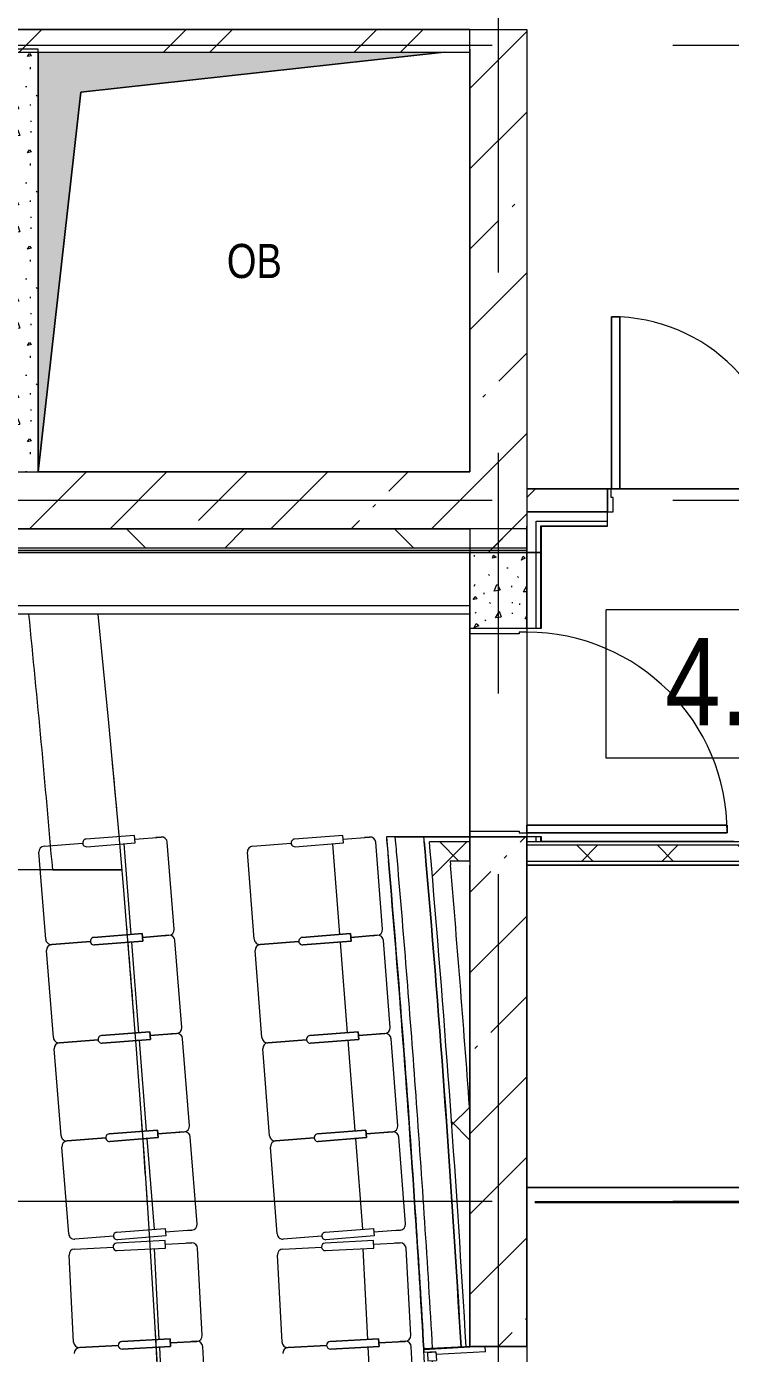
# Model space of a CAD drawing. Header units: millimetres. Extents: x 48966 to 294585, y -43515 to 30344.
# Drawn here: x 234487 to 238202, y 1616 to 8617 of the extents above; entities that cross this region are included whole.
import ezdxf

# ---------------------------------------------------------------- set-up
doc = ezdxf.new("R2010")
doc.units = ezdxf.units.MM
doc.linetypes.add('Осевые', pattern=[6350, 1270, -952.5, 3175, -952.5])
doc.linetypes.add('Сверху', pattern=[793.75, 476.25, -317.5])
for name, color, linetype, lineweight in [('Двери', 7, 'Continuous', 9), ('Дуга', 7, 'Continuous', 9), ('Каркас_Импост', 7, 'Continuous', 9), ('Ломаная', 7, 'Continuous', 9), ('Марки помещений', 7, 'Continuous', 9), ('Мебель', 7, 'Continuous', 9), ('Обобщенные модели', 7, 'Continuous', 9), ('Общие ребра', 7, 'Continuous', 9), ('Ограждение', 7, 'Continuous', 9), ('Окна', 7, 'Continuous', 9), ('Оси-2', 7, 'Осевые', 9), ('Остекление', 7, 'Continuous', 9), ('Панель', 7, 'Continuous', 9), ('Перекрытия', 7, 'Continuous', 9), ('Поручни', 7, 'Continuous', 9), ('Рассадка бельэтаж_альт_dwg-1', 7, 'Continuous', 9), ('Сверху', 7, 'Сверху', 9), ('Стены', 7, 'Continuous', 9), ('Стены-1', 7, 'Continuous', 18), ('Типовые аннотации', 7, 'Continuous', 9), ('Черная _2 сплошная', 7, 'Continuous', 9), ('Штриховка разреза-1', 7, 'Continuous', 9), ('Элементы узлов', 7, 'Continuous', 9), ('Элементы узлов-1', 7, 'Continuous', 5)]:
    doc.layers.add(name, color=color, linetype=linetype, lineweight=lineweight)
doc.styles.add('Arial', font='Arial.ttf', dxfattribs={"width": 0.8, "height": 180})
doc.styles.add('Arial Narrow_1', font='Arial Narrow.ttf', dxfattribs={"height": 460})
pattern_1 = [(45, (108045.05, 0), (-502.8943, 502.8943), []), (45, (108045.05, 762), (-502.8943, 502.8943), [])]
pattern_2 = [(45, (108045.05, 0), (-424.264, 424.264), [600, -100, 20, -100]), (45, (108045.05, 424), (-424.264, 424.264), [])]
pattern_3 = [(315, (108248.25, 20.32), (507.9997, 0), [7.184, -711.236]), (63.435, (108324.45, 76.2), (-0.0009, 508.0002), [11.359, -1124.563]), (90, (108166.97, 60.96), (-508, 508), [10.16, -497.84]), (315, (108045.05, 127), (507.9997, 0), [7.184, -711.236]), (270, (108375.25, 40.64), (508, -508), [6.706, -501.294]), (270, (108258.4, 386.1), (508, -508), [6.706, -501.294]), (45, (108329.53, 441.96), (0, 507.9997), [7.184, -711.236]), (90, (108227.93, 182.9), (-508, 508), [6.706, -501.294]), (90, (108166.97, 259.1), (-508, 508), [6.706, -501.294]), (270, (108324.45, 238.76), (508, -508), [6.706, -501.294]), (45, (108172.05, 426.72), (0, 507.9997), [7.184, -711.236]), (45, (108065.37, 284.48), (0, 507.9997), [7.184, -711.236]), (270, (108055.2, 492.76), (508, -508), [6.706, -501.294]), (315, (108380.33, 406.4), (507.9997, 0), [7.184, -711.236]), (90, (108522.57, 71.1), (-508, 508), [6.706, -501.294]), (315, (108400.65, 137.16), (507.9997, 0), [7.184, -711.236]), (90, (108522.57, 264.16), (-508, 508), [10.16, -497.84]), (90, (108527.65, 436.9), (-508, 508), [6.706, -501.294]), (90, (108420.97, 294.64), (-508, 508), [6.706, -501.294]), (315, (108405.73, 497.84), (507.9997, 0), [7.184, -711.236]), (0, (108522.57, 497.84), (508, 508), [6.706, -501.294]), (315, (108136.5, 508), (507.9997, 0), [7.184, -711.236]), (270, (108278.73, 132.1), (508, -508), [6.706, -501.294]), (0, (108497.17, 172.7), (508, 508), [6.706, -501.294]), (56.31, (108319.37, 5.08), (507.99879, 1016.00085), [18.316, -1813.304]), (315, (108329.53, 20.32), (507.9997, 0), [14.368, -704.052]), (194.036, (108339.69, 10.16), (-1524.00192, -507.99336), [20.945, -2073.593]), (60.255, (108075.53, 45.72), (508.001493, 1015.99859), [40.956, -4054.671]), (293.199, (108095.85, 81.28), (508.006508, -1015.996307), [38.688, -3830.124]), (180, (108111.1, 45.7), (-508, -508), [35.56, -472.44]), (63.435, (108065.37, 213.36), (-0.0009, 508.0002), [22.718, -1113.204]), (315, (108075.53, 233.68), (507.9997, 0), [14.368, -704.052]), (206.565, (108085.69, 223.52), (-508.00066, -508.0002), [22.718, -1113.204]), (66.801, (108431.13, 50.8), (1016.01901, 2539.993042), [38.688, -3830.124]), (296.565, (108446.37, 86.36), (508.0002, -508.00066), [34.078, -1101.845]), (189.462, (108461.61, 55.88), (-2540.002556, -507.985985), [30.901, -3059.143]), (82.875, (108248.25, 248.92), (-0.000517, 507.999884), [40.956, -4054.671]), (315, (108253.33, 289.56), (507.9997, 0), [35.921, -682.5]), (206.565, (108278.73, 264.16), (-508.00066, -508.0002), [34.078, -1101.845]), (71.565, (108420.97, 223.52), (0.00014, 507.99998), [16.064, -1590.373]), (326.31, (108426.05, 238.76), (1016.00085, -507.99879), [18.316, -1813.304]), (194.036, (108441.29, 228.6), (-1524.00192, -507.99336), [20.945, -2073.593]), (60.255, (108212.69, 472.44), (508.001493, 1015.99859), [40.956, -4054.671]), (288.435, (108233, 508), (508.0012, -1015.99951), [32.129, -1574.308]), (189.462, (108243.17, 477.52), (-2540.002556, -507.985985), [30.901, -3059.143]), (63.435, (108085.69, 411.48), (-0.0009, 508.0002), [34.078, -1101.845]), (296.565, (108100.93, 441.96), (508.0002, -508.00066), [34.078, -1101.845]), (180, (108116.17, 411.5), (-508, -508), [30.48, -477.52]), (56.31, (108151.73, 320.04), (507.99879, 1016.00085), [18.316, -1813.304]), (326.31, (108161.89, 335.28), (1016.00085, -507.99879), [18.316, -1813.304]), (191.31, (108177.13, 325.12), (-2031.99947, -508.00241), [25.903, -2564.399]), (63.435, (108324.45, 365.76), (-0.0009, 508.0002), [22.718, -1113.204]), (326.31, (108334.61, 386.08), (1016.00085, -507.99879), [18.316, -1813.304]), (201.801, (108349.85, 375.92), (-1016.00392, -507.992605), [27.357, -2708.307]), (60.255, (108436.21, 416.56), (508.001493, 1015.99859), [40.956, -4054.671]), (288.435, (108456.53, 452.12), (508.0012, -1015.99951), [32.129, -1574.308]), (189.462, (108466.69, 421.64), (-2540.002556, -507.985985), [30.901, -3059.143]), (56.31, (108507.33, 330.2), (507.99879, 1016.00085), [18.316, -1813.304]), (315, (108517.5, 345.44), (507.9997, 0), [14.368, -704.052]), (194.036, (108527.65, 335.28), (-1524.00192, -507.99336), [20.945, -2073.593])]
pattern_4 = [(45, (108045, 0), (-707.107, 707.107), []), (135, (108045, 0), (-707.107, -707.107), [])]

# ---------------------------------------------------------------- blocks, each defined once
blk = doc.blocks.new('Дверь - Полуторная_001 - ДВ19_21-15-6256131-План 4-го этажа на отм_ _6_600')
at = {"layer": 'Двери'}
for p, q in [((-684, 969), (-729, 969)), ((-729, 969), (-729, 60)), ((-684, 60), (-684, 969)), ((684, 60), (684, 609)), ((684, 609), (729, 609)), ((729, 609), (729, 60)), ((-729, 60), (-684, 60)), ((729, 60), (684, 60))]:
    blk.add_line(p, q, dxfattribs=at)
for centre, radius, start, end in [((-729, 60), 909, 360, 90), ((729, 60), 549, 90, 180)]:
    blk.add_arc(centre, radius, start, end, dxfattribs=at)
at = {"layer": 'Каркас_Импост'}
for p, q in [((-730, 60), (-750, 60)), ((-750, 60), (-750, -60)), ((-730, 15), (-730, 60)), ((-720, 15), (-730, 15)), ((-720, -60), (-720, 15)), ((730, 15), (720, 15)), ((720, 15), (720, -60)), ((750, 60), (730, 60)), ((730, 60), (730, 15)), ((750, -60), (750, 60)), ((-750, -60), (-720, -60)), ((720, -60), (750, -60))]:
    blk.add_line(p, q, dxfattribs=at)
at = {"layer": 'Панель'}
for p, q in [((-729, 969), (-684, 969)), ((-729, 60), (-729, 969)), ((-684, 969), (-684, 60)), ((684, 609), (684, 60)), ((729, 609), (684, 609)), ((729, 60), (729, 609)), ((-684, 60), (-729, 60)), ((684, 60), (729, 60))]:
    blk.add_line(p, q, dxfattribs=at)
blk = doc.blocks.new('170_ОтверстиеПрямоугольноеВертикальное - 170_ОтверстиеПрямоугольноеВертикальное-5688906-План 4-го этажа на отм_ _6_600')
at = {"layer": 'Обобщенные модели'}
for p, q in [((-1138.9, -1115), (-1138.9, 1100)), ((1138.9, 1115), (1138.9, -1115)), ((1138.9, -1115), (-1138.9, -1115))]:
    blk.add_line(p, q, dxfattribs=at)
blk = doc.blocks.new('Зрительские места_балкон1 - Зрительские места_балкон1-6286681-План 4-го этажа на отм_ _6_600')
at = {"layer": 'Мебель'}
for p, q in [((0, -275), (0, -3092.9)), ((-1837.1, -1800), (-2567.6, -1800)), ((-2201.6, -1800), (-2567.6, -1800)), ((-2201.6, -1800), (-1837.1, -1800))]:
    blk.add_line(p, q, dxfattribs=at)
for centre, start, end in [((-93841, -9650), 4.89611, 5.740424), ((-93841, -9650), 4.89611, 5.740424), ((-93475, -9650), 354.25984, 5.740396), ((-93475, -9650), 5.09889, 5.267606), ((-93475, -9650), 4.424105, 4.711648), ((-93475, -9650), 3.79153, 4.077388), ((-93475, -9650), 3.159222, 3.441951)]:
    blk.add_arc(centre, 91975, start, end, dxfattribs=at)
blk = doc.blocks.new('Ограждение - Ограждение-6440684-План 4-го этажа на отм_ _6_600')
at = {"layer": 'Поручни'}
for p, q in [((130685.5, 2415.5), (129125.7, 2415.5)), ((129125.7, 2411.5), (129125.7, 2415.5)), ((129125.7, 2411.5), (130700.7, 2411.5))]:
    blk.add_line(p, q, dxfattribs=at)
blk = doc.blocks.new('Фрамуга - 1400 x 1000 мм-7173681-План 4-го этажа на отм_ _6_600')
at = {"layer": 'Каркас_Импост'}
for p, q in [((-706.35, 162), (-734.487, 162)), ((-706.35, 162), (-706.35, -98.55)), ((630.15, 162), (661.9, 162)), ((630.15, -98.55), (630.15, 162)), ((-719.05, -98.55), (-674.6, -98.55)), ((-719.05, -143), (-719.05, -98.55)), ((-719.05, -98.55), (-706.35, -98.55)), ((-719.05, -98.55), (-719.05, -162)), ((-674.6, -143), (-674.6, -98.55)), ((598.4, -143), (598.4, -98.55)), ((642.85, -98.55), (598.4, -98.55)), ((630.15, -98.55), (642.85, -98.55)), ((642.85, -143), (642.85, -98.55)), ((642.85, -98.55), (642.85, -162)), ((-738.1, -162), (-719.05, -162)), ((-719.05, -143), (-674.6, -143)), ((642.85, -143), (598.4, -143)), ((661.9, -162), (642.85, -162))]:
    blk.add_line(p, q, dxfattribs=at)
at = {"layer": 'Остекление'}
blk.add_line((-674.6, -120.775), (598.4, -120.775), dxfattribs=at)
blk = doc.blocks.new('Дверь - Однопольная - ДВ13__21х11-8184611-План 4-го этажа на отм_ _6_600')
at = {"layer": 'Двери'}
for p, q in [((-529, -150), (-489, -150)), ((-529, -1208), (-529, -150)), ((-489, -150), (-489, -1208)), ((-489, -1208), (-529, -1208))]:
    blk.add_line(p, q, dxfattribs=at)
blk.add_arc((-529, -150), 1058, 270, 0, dxfattribs=at)
at = {"layer": 'Каркас_Импост'}
for p, q in [((-550, 150), (-520, 150)), ((-550, -150), (-550, 150)), ((-520, 150), (-520, -110)), ((520, 150), (550, 150)), ((520, -110), (520, 150)), ((550, 150), (550, -150)), ((-530, -110), (-530, -150)), ((-520, -110), (-530, -110)), ((530, -110), (520, -110)), ((530, -150), (530, -110)), ((-530, -150), (-550, -150)), ((550, -150), (530, -150))]:
    blk.add_line(p, q, dxfattribs=at)
at = {"layer": 'Панель'}
for p, q in [((-489, -150), (-529, -150)), ((-529, -150), (-529, -1208)), ((-489, -1208), (-489, -150)), ((-529, -1208), (-489, -1208))]:
    blk.add_line(p, q, dxfattribs=at)
blk = doc.blocks.new('M_Дверь-Проем - 1500 x 2100 mm-7291023-План 4-го этажа на отм_ _6_600')
at = {"layer": 'Сверху'}
for p, q in [((-758.2, 150), (741.8, 150)), ((-758.2, -150), (741.8, -150))]:
    blk.add_line(p, q, dxfattribs=at)
blk = doc.blocks.new('Рассадка бельэтаж_альт_dwg_Сидения_бельэтаж_dwg-6688605-План 4-го этажа на отм_ _6_600-7290137-План 4-го этажа на отм_ _6_600')
at = {"layer": 'Дуга'}
for centre, start, end in [((11575.2, 16821.4), 94.46829, 274.46829), ((12675.2, 16821.4), 94.46829, 274.46829), ((11615.7, 16302.9), 94.46829, 274.46829), ((11615.7, 16302.9), 94.46829, 274.46829), ((12715.7, 16302.9), 94.46829, 274.46829), ((12715.7, 16302.9), 94.46829, 274.46829), ((11656.2, 15784.5), 94.46829, 274.46829), ((11656.2, 15784.5), 94.46829, 274.46829), ((12756.2, 15784.5), 94.46829, 274.46829), ((12756.2, 15784.5), 94.46829, 274.46829), ((11696.7, 15266.1), 94.46829, 274.46829), ((11696.7, 15266.1), 94.46829, 274.46829), ((12796.7, 15266.1), 94.46829, 274.46829), ((12796.7, 15266.1), 94.46829, 274.46829), ((11735.5, 14690), 93.00576, 273.00576), ((11737.3, 14747.7), 94.46829, 274.46829), ((12835.5, 14690), 93.00576, 273.00576), ((12837.3, 14747.7), 94.46829, 274.46829), ((11762.8, 14170.7), 93.00576, 273.00576), ((11762.8, 14170.7), 93.00576, 273.00576), ((12862.8, 14170.7), 93.00576, 273.00576), ((12862.8, 14170.7), 93.00576, 273.00576)]:
    blk.add_arc(centre, 20, start, end, dxfattribs=at)
at = {"layer": 'Ломаная'}
for p, q in [((11352, 16803.9), (11555.3, 16819.8)), ((11772.8, 16816.7), (11810.2, 16338.2)), ((12037.6, 16366), (12001.8, 16824.6)), ((12452, 16803.9), (12655.3, 16819.8)), ((12872.8, 16816.7), (12910.2, 16338.2)), ((13137.6, 16366), (13101.8, 16824.6)), ((11360.3, 16313.1), (11324.4, 16771.7)), ((12460.3, 16313.1), (12424.4, 16771.7)), ((11400.8, 15794.7), (11365, 16253.3)), ((11813.3, 16298.3), (11850.7, 15819.8)), ((12078.1, 15847.6), (12042.3, 16306.2)), ((12500.8, 15794.7), (12465, 16253.3)), ((12913.3, 16298.3), (12950.7, 15819.8)), ((13178.1, 15847.6), (13142.3, 16306.2)), ((11853.8, 15779.9), (11891.2, 15301.4)), ((12118.7, 15329.2), (12082.8, 15787.8)), ((12953.8, 15779.9), (12991.2, 15301.4)), ((13218.7, 15329.2), (13182.8, 15787.8)), ((11441.3, 15276.2), (11405.5, 15734.8)), ((12541.3, 15276.2), (12505.5, 15734.8)), ((12159.2, 14810.8), (12123.3, 15269.4)), ((13259.2, 14810.8), (13223.3, 15269.4)), ((11481.8, 14757.8), (11446, 15216.4)), ((11894.3, 15261.5), (11931.7, 14782.9)), ((12581.8, 14757.8), (12546, 15216.4)), ((12994.3, 15261.5), (13031.7, 14782.9)), ((11717.3, 14746.1), (11514.1, 14730.3)), ((12817.3, 14746.1), (12614.1, 14730.3)), ((11507.7, 14187.3), (11483.6, 14646.7)), ((11511.9, 14678.2), (11715.5, 14688.9)), ((11932.9, 14680.3), (11958, 14201)), ((12186.2, 14223), (12162, 14682.3)), ((12607.7, 14187.3), (12583.6, 14646.7)), ((12611.9, 14678.2), (12815.5, 14688.9)), ((13032.9, 14680.3), (13058, 14201)), ((13286.2, 14223), (13262, 14682.3)), ((11960.1, 14161), (11985.3, 13681.7)), ((12213.4, 13703.7), (12189.3, 14163.1)), ((13060.1, 14161), (13085.3, 13681.7)), ((13313.4, 13703.7), (13289.3, 14163.1))]:
    blk.add_line(p, q, dxfattribs=at)
at = {"layer": 'Ломаная', "flags": 128}
for points in [[(11576.8, 16801.4), (11831.8, 16821.4), (11828.7, 16861.2), (11573.6, 16841.3)], [(11830.3, 16841.3), (11969.6, 16852.2), (11942, 16850)], [(12676.8, 16801.4), (12931.8, 16821.4), (12928.7, 16861.2), (12673.6, 16841.3)], [(12930.3, 16841.3), (13069.6, 16852.2), (13042, 16850)], [(11735.7, 14767.6), (11990.8, 14787.6), (11993.9, 14747.7), (11738.8, 14727.8)], [(12104.1, 14776.4), (12131.6, 14778.5), (11992.3, 14767.6)], [(12835.7, 14767.6), (13090.8, 14787.6), (13093.9, 14747.7), (12838.8, 14727.8)], [(13204.1, 14776.4), (13231.6, 14778.5), (13092.3, 14767.6)], [(11736.6, 14670), (11992, 14683.4), (11989.9, 14723.4), (11734.5, 14710)], [(11991, 14703.4), (12130.5, 14710.7), (12102.9, 14709.3)], [(12836.6, 14670), (13092, 14683.4), (13089.9, 14723.4), (12834.5, 14710)], [(13091, 14703.4), (13230.5, 14710.7), (13202.9, 14709.3)]]:
    blk.add_lwpolyline(points, dxfattribs=at)
for points in [[(11869.2, 16342.8), (11614.2, 16322.9), (11869.2, 16342.8), (11872.3, 16302.9), (11617.3, 16283), (11872.3, 16302.9)], [(12010.1, 16333.8), (11982.5, 16331.6), (12010.1, 16333.8), (11870.8, 16322.9)], [(12969.2, 16342.8), (12714.2, 16322.9), (12969.2, 16342.8), (12972.3, 16302.9), (12717.3, 16283), (12972.3, 16302.9)], [(13110.1, 16333.8), (13082.5, 16331.6), (13110.1, 16333.8), (12970.8, 16322.9)], [(11595.8, 16301.4), (11392.5, 16285.5)], [(12695.8, 16301.4), (12492.5, 16285.5)], [(11909.7, 15824.4), (11654.7, 15804.5), (11909.7, 15824.4), (11912.8, 15784.5), (11657.8, 15764.6), (11912.8, 15784.5)], [(13009.7, 15824.4), (12754.7, 15804.5), (13009.7, 15824.4), (13012.8, 15784.5), (12757.8, 15764.6), (13012.8, 15784.5)], [(11636.3, 15783), (11433, 15767.1)], [(12050.6, 15815.3), (12023.1, 15813.2), (12050.6, 15815.3), (11911.3, 15804.5)], [(12736.3, 15783), (12533, 15767.1)], [(13150.6, 15815.3), (13123.1, 15813.2), (13150.6, 15815.3), (13011.3, 15804.5)], [(11676.8, 15264.6), (11473.6, 15248.7)], [(11950.2, 15306), (11695.2, 15286), (11950.2, 15306), (11953.4, 15266.1), (11698.3, 15246.2), (11953.4, 15266.1)], [(12091.1, 15296.9), (12063.6, 15294.8), (12091.1, 15296.9), (11951.8, 15286)], [(12776.8, 15264.6), (12573.6, 15248.7)], [(13050.2, 15306), (12795.2, 15286), (13050.2, 15306), (13053.4, 15266.1), (12798.3, 15246.2), (13053.4, 15266.1)], [(13191.1, 15296.9), (13163.6, 15294.8), (13191.1, 15296.9), (13051.8, 15286)], [(11539.2, 14159), (11742.8, 14169.6)], [(12019.3, 14164.1), (11763.8, 14150.7), (12019.3, 14164.1), (12017.2, 14204.1), (11761.7, 14190.7), (12017.2, 14204.1)], [(12018.3, 14184.1), (12157.8, 14191.4), (12130.2, 14190), (12157.8, 14191.4)], [(12639.2, 14159), (12842.8, 14169.6)], [(13119.3, 14164.1), (12863.8, 14150.7), (13119.3, 14164.1), (13117.2, 14204.1), (12861.7, 14190.7), (13117.2, 14204.1)], [(13118.3, 14184.1), (13257.8, 14191.4), (13230.2, 14190), (13257.8, 14191.4)]]:
    blk.add_lwpolyline(points, close=True, dxfattribs=at)
at = {"layer": 'Ломаная'}
for centre, start, end in [((11354.4, 16774), 94.46829, 184.46829), ((11971.9, 16822.3), 4.46829, 94.46829), ((12454.4, 16774), 94.46829, 184.46829), ((13071.9, 16822.3), 4.46829, 94.46829), ((12007.7, 16363.7), 274.46829, 4.46829), ((12012.4, 16303.9), 4.46829, 94.46829), ((13107.7, 16363.7), 274.46829, 4.46829), ((13112.4, 16303.9), 4.46829, 94.46829), ((11390.2, 16315.4), 184.46829, 274.46829), ((11394.9, 16255.6), 94.46829, 184.46829), ((12490.2, 16315.4), 184.46829, 274.46829), ((12494.9, 16255.6), 94.46829, 184.46829), ((12048.2, 15845.3), 274.46829, 4.46829), ((13148.2, 15845.3), 274.46829, 4.46829), ((11430.7, 15797), 184.46829, 274.46829), ((11435.4, 15737.2), 94.46829, 184.46829), ((12052.9, 15785.4), 4.46829, 94.46829), ((12530.7, 15797), 184.46829, 274.46829), ((12535.4, 15737.2), 94.46829, 184.46829), ((13152.9, 15785.4), 4.46829, 94.46829), ((11471.2, 15278.6), 184.46829, 274.46829), ((12088.8, 15326.8), 274.46829, 4.46829), ((12093.4, 15267), 4.46829, 94.46829), ((12571.2, 15278.6), 184.46829, 274.46829), ((13188.8, 15326.8), 274.46829, 4.46829), ((13193.4, 15267), 4.46829, 94.46829), ((11475.9, 15218.8), 94.46829, 184.46829), ((12575.9, 15218.8), 94.46829, 184.46829), ((12129.3, 14808.4), 274.46829, 4.46829), ((13229.3, 14808.4), 274.46829, 4.46829), ((11511.7, 14760.2), 184.46829, 274.46829), ((12132.1, 14680.8), 3.00576, 93.00576), ((12611.7, 14760.2), 184.46829, 274.46829), ((13232.1, 14680.8), 3.00576, 93.00576), ((11513.5, 14648.3), 93.00576, 183.00576), ((12613.5, 14648.3), 93.00576, 183.00576), ((12156.2, 14221.4), 273.00576, 3.00576), ((13256.2, 14221.4), 273.00576, 3.00576), ((11537.6, 14188.9), 183.00576, 273.00576), ((11540.8, 14129), 93.00576, 183.00576), ((12159.4, 14161.5), 3.00576, 93.00576), ((12637.6, 14188.9), 183.00576, 273.00576), ((12640.8, 14129), 93.00576, 183.00576), ((13259.4, 14161.5), 3.00576, 93.00576)]:
    blk.add_arc(centre, 30, start, end, dxfattribs=at)
blk = doc.blocks.new('Рассадка бельэтаж_альт_dwg-7290136-План 4-го этажа на отм_ _6_600')
blk.add_blockref('Рассадка бельэтаж_альт_dwg_Сидения_бельэтаж_dwg-6688605-План 4-го этажа на отм_ _6_600-7290137-План 4-го этажа на отм_ _6_600', (223009, -12211.7))
blk = doc.blocks.new('Марка помещения_Р - Марка помещения-4575829-План 4-го этажа на отм_ _6_600')
at = {"layer": 'Марки помещений'}
for p, q in [((-4.79375, -1.95625), (-4.79375, 1.95625)), ((4.79375, 1.95625), (-4.79375, 1.95625)), ((4.79375, -1.95625), (4.79375, 1.95625)), ((4.79375, -1.95625), (-4.79375, -1.95625))]:
    blk.add_line(p, q, dxfattribs=at)

msp = doc.modelspace()

# ---------------------------------------------------------------- hatches: boundary and pattern name
at = {"layer": 'Штриховка разреза-1'}
h = msp.add_hatch(dxfattribs=at)
h.set_pattern_fill('FP_2', color=256, style=0, pattern_type=2)
h.set_pattern_definition(pattern_1)
h.paths.add_polyline_path([(233826.9, 8482.1), (236826.7, 8482.1), (236826.7, 8602.1), (231128.7, 8602.1), (231126.7, 8482.1)], flags=0)
h = msp.add_hatch(dxfattribs=at)
h.set_pattern_fill('FP_4', color=256, style=0, pattern_type=2)
h.set_pattern_definition(pattern_2)
h.paths.add_polyline_path([(236826.7, -15982.9), (237126.7, -15982.9), (237126.7, -13207.9), (236826.7, -13207.9), (236826.7, -15782.9)], flags=0)
h.paths.add_polyline_path([(237126.7, 5842.1), (237126.7, 8602.1), (236826.7, 8602.1), (236826.7, 5842.1), (236996.5, 5842.1)], flags=0)
h = msp.add_hatch(dxfattribs=at)
h.set_pattern_fill('FP_18', color=256, style=0, pattern_type=2)
h.set_pattern_definition(pattern_3)
h.paths.add_polyline_path([(234348.8, 6267.1), (234548.8, 6267.1), (234548.8, 8497.1), (234348.8, 8497.1), (234348.8, 8329.3)], flags=0)
h = msp.add_hatch(dxfattribs=at)
h.set_pattern_fill('FP_4', color=256, style=0, pattern_type=2)
h.set_pattern_definition(pattern_2)
h.paths.add_polyline_path([(236543.7, 5967.1), (236826.7, 5967.1), (236826.7, 6267.1), (226422.2, 6267.1), (226422.2, 5967.1), (235638.1, 5967.1)], flags=0)
h.paths.add_polyline_path([(222054.4, 5967.1), (222446.7, 5967.1), (222446.7, 6267.1), (216669.7, 6267.1), (216669.7, 5967.1), (221148.8, 5967.1)], flags=0)
h = msp.add_hatch(dxfattribs=at)
h.set_pattern_fill('FP_2', color=256, style=0, pattern_type=2)
h.set_pattern_definition(pattern_1)
h.paths.add_polyline_path([(237449.3, 6057.1), (237552.2, 6057.1), (237552.2, 6177.1), (237126.7, 6177.1), (237126.7, 6057.1)], flags=0)
h.paths.add_polyline_path([(239052.2, 6057.1), (239468.5, 6057.1), (239429.6, 6177.1), (239052.2, 6177.1), (239052.2, 6081.8)], flags=0)
h = msp.add_hatch(dxfattribs=at)
h.set_pattern_fill('FP_3', color=256, style=0, pattern_type=2)
h.set_pattern_definition(pattern_4)
h.paths.add_polyline_path([(235638.1, 5867.1), (237126.7, 5867.1), (237126.7, 5967.1), (226422.2, 5967.1), (226422.2, 5867.1), (233826.9, 5867.1)], flags=0)
h.paths.add_polyline_path([(212550.1, 5867.1), (212550.1, 5967.1), (212526.7, 5967.1), (212526.7, 5867.1)], flags=0)
h.paths.add_polyline_path([(217526.4, 5867.1), (222446.7, 5867.1), (222446.7, 5967.1), (216669.7, 5967.1), (216669.7, 5867.1)], flags=0)
h = msp.add_hatch(dxfattribs=at)
h.set_pattern_fill('FP_18', color=256, style=0, pattern_type=2)
h.set_pattern_definition(pattern_3)
h.paths.add_polyline_path([(236826.7, 5442.1), (237126.7, 5442.1), (237126.7, 5841.1), (236826.7, 5841.1), (236826.7, 5516.1)], flags=0)
h = msp.add_hatch(dxfattribs=at)
h.set_pattern_fill('FP_3', color=256, style=0, pattern_type=2)
h.set_pattern_definition(pattern_4)
h.paths.add_polyline_path([(236621.6, 4215.1), (236826.7, 4215.1), (236826.7, 4315.1), (236612.9, 4315.1), (236617.2, 4265.1)], flags=0)
h = msp.add_hatch(dxfattribs=at)
h.set_pattern_fill('FP_5', color=256, style=0, pattern_type=2)
h.set_pattern_definition([(45, (108045.05, 0), (-212.13203, 212.13203), []), (135, (108045.05, 0), (-212.13203, -212.13203), [])])
h.paths.add_polyline_path([(239939.6, 4212.1), (240002.1, 4212.1), (239980.1, 4297.1), (239653.1, 4297.1), (239653.1, 4212.1), (239713.2, 4212.1)], flags=0)
h.paths.add_polyline_path([(237126.7, 4212.1), (238753.1, 4212.1), (238753.1, 4297.1), (237126.7, 4297.1)], flags=0)
h = msp.add_hatch(dxfattribs=at)
h.set_pattern_fill('FP_3', color=256, style=0, pattern_type=2)
h.set_pattern_definition(pattern_4)
h.paths.add_polyline_path([(236721.9, -11580.9), (236787.7, -10774), (236826.7, -10246.4), (236826.7, -10090.2), (236738, -10090.2), (236682.8, -10835.8), (236621.6, -11580.9)], flags=0)
h.paths.add_polyline_path([(236692.4, 4192.1), (236723.9, 4192.1), (236721.9, 4215.1), (236621.6, 4215.1), (236623.5, 4192.1), (236667.4, 4192.1)], flags=0)
h = msp.add_hatch(dxfattribs=at)
h.set_pattern_fill('FP_3', color=256, style=0, pattern_type=2)
h.set_pattern_definition(pattern_4)
h.paths.add_polyline_path([(236826.7, -10090.2), (236826.7, -9017.9), (236806.6, -9017.9), (236767.4, -9650.2), (236738, -10090.2)], flags=0)
h.paths.add_polyline_path([(236977.2, -7623.3), (236977.4, -7617.9), (236877.3, -7618.2)], flags=0)
h.paths.add_polyline_path([(237054.7, -4815.4), (237054.7, -4812.9), (236954.7, -4813.4)], flags=0)
h.paths.add_polyline_path([(236806.7, 1650.7), (236826.7, 1652.1), (236826.7, 2874.2), (236792.6, 3347.2), (236723.9, 4192.1), (236623.5, 4192.1), (236692.4, 3345.6), (236753.5, 2498.4), (236806.6, 1652.1)], flags=0)
at = {"layer": 'Элементы узлов'}
h = msp.add_hatch(dxfattribs=at)
h.set_pattern_fill('FP_4', color=256, style=0, pattern_type=2)
h.set_pattern_definition(pattern_2)
h.paths.add_polyline_path([(237126.7, -11705.9), (237126.7, -9017.9), (236826.7, -9017.9), (236826.7, -11705.9), (236996.5, -11705.9)], flags=0)
h.paths.add_polyline_path([(237126.7, -7617.9), (237126.7, -6312.9), (236826.7, -6312.9), (236826.7, -7617.9)], flags=0)
h.paths.add_polyline_path([(236826.7, -4812.9), (237126.7, -4812.9), (237126.7, -2549.5), (236826.7, -2549.5), (236826.7, -4031.6)], flags=0)
h.paths.add_polyline_path([(236826.7, -1052.9), (237126.7, -1052.9), (237126.7, 252.1), (236826.7, 252.1), (236826.7, -660.5)], flags=0)
h.paths.add_polyline_path([(236826.7, 1652.1), (237126.7, 1652.1), (237126.7, 4342.1), (236826.7, 4342.1), (236826.7, 2710.7)], flags=0)
at = {"layer": 'Элементы узлов-1'}
msp.add_hatch(color=256, dxfattribs=at).paths.add_polyline_path([(234548.8, 6267.1), (234774.2, 8271.7), (236690.1, 8482.1), (234548.8, 8482.1), (234548.8, 6485.3)], flags=0)

# ---------------------------------------------------------------- linework, layer by layer
at = {"layer": 'Общие ребра'}
for p, q in [((236826.7, 8602.1), (231128.7, 8602.1)), ((236826.7, 8592.1), (236826.7, 8602.1)), ((236826.7, 8492.1), (236826.7, 8592.1)), ((236826.7, 8482.1), (236826.7, 8492.1)), ((234348.8, 6267.1), (234548.8, 6267.1)), ((237126.7, 6177.1), (237126.7, 6057.1)), ((237552.2, 6177.1), (237128.7, 6177.1)), ((237126.7, 6057.1), (237552.2, 6057.1)), ((237552.2, 6057.1), (237126.7, 6057.1)), ((226422.2, 5967.1), (236826.7, 5967.1)), ((236826.7, 5967.1), (226422.2, 5967.1)), ((237126.7, 6007.1), (237126.7, 5980.1)), ((237126.7, 5842.1), (237126.7, 5980.1)), ((237126.7, 5980.1), (237126.7, 5842.1)), ((237176.7, 6007.1), (237552.2, 6007.1)), ((237176.7, 5982.1), (237176.7, 6007.1)), ((237176.7, 5980.1), (237176.7, 5982.1)), ((237176.7, 5842.1), (237176.7, 5980.1)), ((237201.7, 5982.1), (237552.2, 5982.1)), ((237201.7, 5980.1), (237201.7, 5982.1)), ((237201.7, 5842.1), (237201.7, 5980.1)), ((226422.2, 5867.1), (236826.7, 5867.1)), ((226422.2, 5855.1), (236826.7, 5855.1)), ((226422.2, 5843.1), (236826.7, 5843.1)), ((226422.2, 5841.1), (236826.7, 5841.1)), ((236826.7, 5867.1), (237126.7, 5867.1)), ((236826.7, 5855.1), (237126.7, 5855.1)), ((236826.7, 5843.1), (237126.7, 5843.1)), ((236826.7, 5563.1), (236826.7, 5841.1)), ((236826.7, 5841.1), (237126.7, 5841.1)), ((237176.7, 5442.1), (237176.7, 5842.1)), ((237201.7, 5442.1), (237201.7, 5842.1)), ((226422.2, 5563.1), (236826.7, 5563.1)), ((236826.7, 5518.1), (236826.7, 5563.1)), ((226422.2, 5518.1), (236826.7, 5518.1)), ((236826.7, 5516.1), (236826.7, 5518.1)), ((236385.7, 4342.1), (236396.7, 4215.1)), ((237126.7, 4317.1), (237126.7, 4342.1)), ((237126.7, 4342.1), (237126.7, 4319.1)), ((237176.7, 4319.1), (237176.7, 4342.1)), ((237201.7, 4319.1), (237201.7, 4342.1)), ((236583.6, 4340.1), (236433, 4340.1)), ((236826.7, 4340.1), (236583.6, 4340.1)), ((236585.8, 4315.1), (236587.8, 4315.1)), ((236587.8, 4315.1), (236585.8, 4315.1)), ((236826.7, 4315.1), (236612.9, 4315.1)), ((237126.7, 4317.1), (237126.7, 4297.1)), ((238753.1, 4297.1), (237126.7, 4297.1)), ((237126.7, 4297.1), (237126.7, 4212.1)), ((238218.7, 4317.1), (237203.7, 4317.1)), ((236596.4, 4192.1), (236594.5, 4215.1)), ((236598.5, 4192.1), (236596.5, 4215.1)), ((236623.5, 4192.1), (236621.6, 4215.1)), ((238753.1, 4212.1), (237126.7, 4212.1)), ((237126.7, 4212.1), (237126.7, 4192.1)), ((237126.7, 4192.1), (238753.1, 4192.1))]:
    msp.add_line(p, q, dxfattribs=at)
at = {"layer": 'Общие ребра', "flags": 128}
for points in [[(236433, 4340.1), (236432.9, 4341.1), (236432.8, 4342.1)], [(236583.6, 4340.1), (236583.5, 4341.1), (236583.4, 4342.1)], [(236585.8, 4315.1), (236584.7, 4327.6), (236583.6, 4340.1)], [(236594.5, 4215.1), (236590.1, 4265.1), (236585.8, 4315.1)], [(236596.5, 4215.1), (236592.1, 4265.1), (236587.8, 4315.1)], [(236621.6, 4215.1), (236617.2, 4265.1), (236612.9, 4315.1)]]:
    msp.add_lwpolyline(points, dxfattribs=at)
at = {"layer": 'Общие ребра'}
for radius, start, end in [(91653, 3.758943, 4.943472), (91698, 4.16501, 4.94104), (91848, 3.328157, 4.918549), (91850, 3.328147, 4.918442), (91875, 3.328029, 4.9171), (91698, 3.328871, 4.16501), (91653, 3.329086, 3.758943)]:
    msp.add_arc((145086.7, -3682.9), radius, start, end, dxfattribs=at)
for points in [[(236398.7, 4215.1), (236396.9, 4236.3), (236393.2, 4278.6), (236389.5, 4321), (236387.7, 4342.1)], [(236443.9, 4215.1), (236442.1, 4236), (236438.5, 4277.6), (236434.8, 4319.3), (236433, 4340.1)]]:
    msp.add_open_spline(points, degree=3, dxfattribs=at)
at = {"layer": 'Оси-2'}
for p, q in [((236976.7, 25417.1), (236976.7, -41737.8)), ((258216.7, 8517.1), (199731.8, 8517.1)), ((258216.7, 6117.1), (199731.8, 6117.1)), ((258216.7, 2417.1), (199731.8, 2417.1))]:
    msp.add_line(p, q, dxfattribs=at)
at = {"layer": 'Перекрытия'}
for p, q in [((231126.7, 8602.1), (237126.7, 8602.1)), ((237126.7, 8602.1), (237126.7, 6177.1)), ((234548.8, 8467.1), (234548.8, 8482.1)), ((234548.8, 8482.1), (234548.8, 8467.1)), ((236826.7, 8497.1), (236826.7, 8467.1)), ((237126.7, 6177.1), (239555.8, 6177.1)), ((239052.2, 6177.1), (237552.2, 6177.1)), ((237552.2, 6177.1), (237552.2, 6057.1)), ((237552.2, 6057.1), (237126.7, 6057.1)), ((237126.7, 6057.1), (237126.7, 4317.1)), ((237126.7, 4317.1), (239974.9, 4317.1)), ((238753.1, 4192.1), (237126.7, 4192.1)), ((237126.7, 4192.1), (237126.7, 2492.1)), ((240372.5, 2492.1), (237126.7, 2492.1)), ((237126.7, 2492.1), (237126.7, -2807.9)), ((237126.7, 2492.1), (240387.9, 2492.1))]:
    msp.add_line(p, q, dxfattribs=at)
at = {"layer": 'Стены'}
for p, q in [((236826.7, 4342.1), (236826.7, 5841.1)), ((237126.7, 5842.1), (237126.7, 4342.1)), ((236826.7, 4342.1), (237126.7, 4342.1)), ((236835.2, 1652.1), (236583, 1639.4)), ((236583.2, 1635.5), (236583, 1639.4)), ((236869.8, 1652.1), (236583.2, 1635.5)), ((236826.7, 1649.6), (236583.2, 1635.5)), ((237126.7, 1652.1), (236835.2, 1652.1)), ((237126.7, 1652.1), (237126.7, 252.1))]:
    msp.add_line(p, q, dxfattribs=at)
msp.add_arc((145086.7, -3682.9), 91651, 2.452638, 3.326639, dxfattribs=at)
at = {"layer": 'Стены-1'}
for p, q in [((236826.7, 8602.1), (237126.7, 8602.1)), ((237126.7, 8602.1), (237126.7, 6177.1)), ((231126.7, 8482.1), (236826.7, 8482.1)), ((234548.8, 8497.1), (234348.8, 8497.1)), ((234548.8, 6267.1), (234548.8, 8497.1)), ((236826.7, 8482.1), (236826.7, 6267.1)), ((236826.7, 6267.1), (234548.8, 6267.1)), ((237128.7, 6177.1), (237126.7, 6177.1)), ((237552.2, 6057.1), (237552.2, 6177.1)), ((237126.7, 6057.1), (237126.7, 5980.1)), ((237126.7, 6057.1), (237126.7, 6007.1)), ((237552.2, 5980.1), (237552.2, 6057.1)), ((236826.7, 5967.1), (236826.7, 5842.1)), ((237126.7, 5967.1), (236826.7, 5967.1)), ((237126.7, 5867.1), (237126.7, 5967.1)), ((237203.7, 5980.1), (237552.2, 5980.1)), ((237203.7, 5842.1), (237203.7, 5980.1)), ((236826.7, 5842.1), (237126.7, 5842.1)), ((237126.7, 5855.1), (237126.7, 5867.1)), ((237126.7, 5843.1), (237126.7, 5855.1)), ((237126.7, 5841.1), (237126.7, 5843.1)), ((237126.7, 5842.1), (237203.7, 5842.1)), ((237126.7, 5842.1), (237126.7, 5442.1)), ((237203.7, 5842.1), (237126.7, 5842.1)), ((237126.7, 5442.1), (237126.7, 5841.1)), ((237203.7, 5442.1), (237203.7, 5842.1)), ((236826.7, 5516.1), (226422.2, 5516.1)), ((236826.7, 5516.1), (236826.7, 5442.1)), ((236826.7, 5442.1), (237126.7, 5442.1)), ((237126.7, 5442.1), (237203.7, 5442.1)), ((236387.7, 4342.1), (236385.7, 4342.1)), ((236387.7, 4342.1), (236385.7, 4342.1)), ((236385.7, 4342.1), (236396.7, 4215.1)), ((236432.8, 4342.1), (236387.7, 4342.1)), ((236826.7, 4342.1), (236432.8, 4342.1)), ((236826.7, 4342.1), (236826.7, 4192.1)), ((236826.7, 4342.1), (237126.7, 4342.1)), ((236826.7, 4215.1), (236826.7, 4342.1)), ((237203.7, 4342.1), (237126.7, 4342.1)), ((237203.7, 4319.1), (237203.7, 4342.1)), ((237126.7, 4317.1), (237203.7, 4317.1)), ((237126.7, 4317.1), (237203.7, 4317.1)), ((236721.9, 4215.1), (236723.9, 4192.1)), ((236721.9, 4215.1), (236826.7, 4215.1)), ((236826.7, 1652.1), (236826.7, 4192.1)), ((237126.7, 1652.1), (237126.7, 4192.1)), ((236583, 1639.4), (236835.2, 1652.1)), ((236826.7, 1652.1), (237126.7, 1652.1))]:
    msp.add_line(p, q, dxfattribs=at)
for radius, start, end in [(91651, 3.739864, 4.94358), (91975, 4.088271, 4.911741), (91651, 3.329096, 3.739864)]:
    msp.add_arc((145086.7, -3682.9), radius, start, end, dxfattribs=at)
at = {"layer": 'Черная _2 сплошная'}
for p, q in [((237126.7, 4342.1), (236826.7, 4342.1)), ((236826.7, 4342.1), (236826.7, 1652.1)), ((237126.7, 1652.1), (237126.7, 4342.1)), ((236826.7, 1652.1), (237126.7, 1652.1))]:
    msp.add_line(p, q, dxfattribs=at)
at = {"layer": 'Элементы узлов'}
for p, q in [((234548.8, 8482.1), (234548.8, 6267.1)), ((236690.1, 8482.1), (234774.2, 8271.7)), ((234774.2, 8271.7), (236690.1, 8482.1)), ((236826.7, 6267.1), (236826.7, 8497.1)), ((234774.2, 8271.7), (234548.8, 6267.1)), ((234548.8, 6267.1), (234774.2, 8271.7)), ((234548.8, 6267.1), (236826.7, 6267.1))]:
    msp.add_line(p, q, dxfattribs=at)

# ---------------------------------------------------------------- block references
at = {"layer": 'Двери'}
msp.add_blockref('Дверь - Полуторная_001 - ДВ19_21-15-6256131-План 4-го этажа на отм_ _6_600', (238302.2, 6117.1), dxfattribs=at)
for name, p, rotation in [('M_Дверь-Проем - 1500 x 2100 mm-7291023-План 4-го этажа на отм_ _6_600', (236976.7, 5083.9), 270), ('Дверь - Однопольная - ДВ13__21х11-8184611-План 4-го этажа на отм_ _6_600', (236976.7, 4892.1), 90)]:
    msp.add_blockref(name, p, dxfattribs=dict(at, rotation=rotation))
at = {"layer": 'Марки помещений', "xscale": 199.9999999999999, "yscale": 199.9999999999999, "zscale": 199.9999999999999}
msp.add_blockref('Марка помещения_Р - Марка помещения-4575829-План 4-го этажа на отм_ _6_600', (238504.7, 5148.6), dxfattribs=at)
at = {"layer": 'Мебель'}
msp.add_blockref('Зрительские места_балкон1 - Зрительские места_балкон1-6286681-План 4-го этажа на отм_ _6_600', (236826.7, 5967.1), dxfattribs=at)
at = {"layer": 'Ограждение'}
msp.add_blockref('Ограждение - Ограждение-6440684-План 4-го этажа на отм_ _6_600', (108045, 0), dxfattribs=at)
at = {"layer": 'Окна', "rotation": 272.8914851110951}
msp.add_blockref('Фрамуга - 1400 x 1000 мм-7173681-План 4-го этажа на отм_ _6_600', (236782, 910.4), dxfattribs=at)
at = {"layer": 'Рассадка бельэтаж_альт_dwg-1'}
msp.add_blockref('Рассадка бельэтаж_альт_dwg-7290136-План 4-го этажа на отм_ _6_600', (219, -300), dxfattribs=at)
at = {"layer": 'Элементы узлов'}
msp.add_blockref('170_ОтверстиеПрямоугольноеВертикальное - 170_ОтверстиеПрямоугольноеВертикальное-5688906-План 4-го этажа на отм_ _6_600', (235687.7, 7382.1), dxfattribs=at)

# ---------------------------------------------------------------- texts
at = {"layer": 'Марки помещений', "insert": (237856.8, 5390.5), "char_height": 460, "width": 1587.341, "attachment_point": 1, "style": 'Arial Narrow_1'}
msp.add_mtext('4.044', dxfattribs=at)
at = {"layer": 'Типовые аннотации', "insert": (235543.9, 7470.1), "char_height": 180, "width": 359.156, "attachment_point": 1, "style": 'Arial'}
msp.add_mtext('ОВ', dxfattribs=at)

doc.saveas('drawing.dxf')
